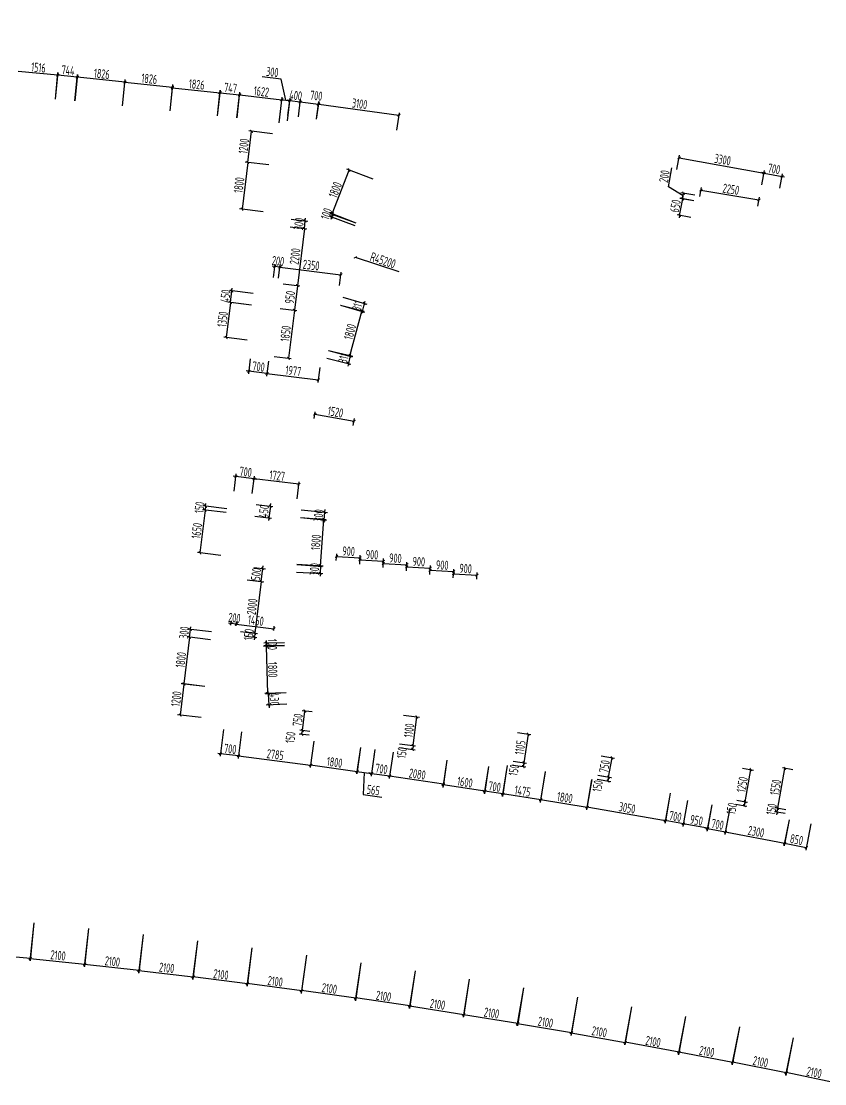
# Model space of a CAD drawing. Header units: millimetres. Extents: x 11639278 to 23698211, y -13072636 to -5537337.
# Drawn here: x 23609689 to 23640409, y -12788957 to -12748306 of the extents above; entities that cross this region are included whole.
import ezdxf

# ---------------------------------------------------------------- set-up
doc = ezdxf.new("R2010")
doc.units = ezdxf.units.MM
doc.header["$LTSCALE"] = 10
doc.layers.add('A2-RI-F1$0$$1$A-DIMS-100', color=1, linetype='Continuous')
doc.styles.add('A2-RI-F1$0$$1$XD2008', font='hzs.shx', dxfattribs={"width": 0.7, "bigfont": 'hztxt.shx'})

# ---------------------------------------------------------------- blocks, each defined once
blk = doc.blocks.new('A2-RI-F1$0$$0$_ArchTick')
at = {"color": 0, "linetype": 'ByBlock', "const_width": 0.4}
blk.add_lwpolyline([(-0.5, -0.5), (0.5, 0.5)], dxfattribs=at)
blk = doc.blocks.new('A2-RI-F1$0$$AUDIT_BAD_BLOCK_RECORD5')
at = {"layer": 'A2-RI-F1$0$$1$A-DIMS-100', "color": 0, "lineweight": -2, "transparency": 16777216}
for p, q in [((11808855, -6370913), (11807345, -6370775)), ((11808771, -6371830), (11808864, -6370813)), ((11808772, -6371830), (11808869, -6370817)), ((11809600, -6370987), (11808859, -6370916)), ((11809513, -6371901), (11809610, -6370887)), ((11809515, -6371901), (11809620, -6370892)), ((11811425, -6371179), (11809609, -6370991)), ((11811331, -6372089), (11811436, -6371080)), ((11811331, -6372089), (11811436, -6371080)), ((11811425, -6371179), (11813242, -6371368)), ((11817395, -6371060), (11816670, -6370972)), ((11817578, -6371869), (11817395, -6371060)), ((11813147, -6372278), (11813252, -6371268)), ((11813147, -6372278), (11813249, -6371297)), ((11813239, -6371397), (11815055, -6371585)), ((11814964, -6372466), (11815065, -6371486)), ((11814965, -6372466), (11815076, -6371484)), ((11815064, -6371583), (11815807, -6371667)), ((11815708, -6372550), (11815818, -6371567)), ((11815709, -6372550), (11815822, -6371569)), ((11815811, -6371668), (11817422, -6371854)), ((11817320, -6372736), (11817433, -6371755)), ((11817335, -6372619), (11817441, -6371752)), ((11817429, -6371851), (11817727, -6371887)), ((11817727, -6371887), (11817628, -6371875)), ((11817633, -6372655), (11817739, -6371788)), ((11817657, -6372457), (11817739, -6371788)), ((11817727, -6371887), (11818124, -6371936)), ((11818054, -6372505), (11818136, -6371837)), ((11818054, -6372505), (11818136, -6371837)), ((11818124, -6371936), (11818223, -6371948)), ((11818124, -6371937), (11818819, -6372022)), ((11818749, -6372590), (11818831, -6371922)), ((11818752, -6372591), (11818844, -6371924)), ((11818831, -6372023), (11821902, -6372447)), ((11821823, -6373015), (11821916, -6372348)), ((11816118, -6374252), (11816264, -6373060)), ((11817068, -6373158), (11816165, -6373048)), ((11832529, -6374522), (11832629, -6373974)), ((11816118, -6374252), (11815900, -6376039)), ((11816922, -6374350), (11816019, -6374240)), ((11816922, -6374350), (11816019, -6374240)), ((11832611, -6374073), (11835858, -6374660)), ((11819351, -6376222), (11819999, -6374543)), ((11820915, -6374896), (11819905, -6374507)), ((11832208, -6375181), (11832331, -6374461)), ((11835858, -6374660), (11835760, -6374643)), ((11835777, -6375110), (11835876, -6374562)), ((11835777, -6375110), (11835876, -6374562)), ((11835858, -6374660), (11836547, -6374785)), ((11836465, -6375235), (11836565, -6374687)), ((11836547, -6374785), (11836645, -6374803)), ((11832763, -6375536), (11832208, -6375181)), ((11833407, -6375555), (11833463, -6375217)), ((11832633, -6376279), (11832748, -6375639)), ((11833177, -6375718), (11832646, -6375627)), ((11833177, -6375717), (11832650, -6375621)), ((11833214, -6375503), (11832683, -6375411)), ((11832744, -6375644), (11832781, -6375428)), ((11832748, -6375639), (11832766, -6375541)), ((11833447, -6375316), (11835666, -6375686)), ((11835626, -6375924), (11835683, -6375587)), ((11816704, -6376137), (11815801, -6376027)), ((11817777, -6376419), (11818419, -6376497)), ((11818283, -6376783), (11818320, -6376485)), ((11818320, -6376485), (11818332, -6376386)), ((11820231, -6376674), (11819232, -6376312)), ((11820266, -6376576), (11819257, -6376186)), ((11820265, -6376580), (11819266, -6376218)), ((11819326, -6376346), (11819292, -6376440)), ((11819326, -6376346), (11819360, -6376252)), ((11819360, -6376252), (11819394, -6376158)), ((11833061, -6376356), (11832534, -6376261)), ((11832633, -6376279), (11832615, -6376377)), ((11817741, -6376717), (11818383, -6376795)), ((11817741, -6376717), (11818383, -6376795)), ((11818283, -6376783), (11818016, -6378967)), ((11818283, -6376783), (11818271, -6376882)), ((11821904, -6378440), (11820234, -6377885)), ((11817152, -6378238), (11817053, -6378225)), ((11817101, -6378653), (11817164, -6378138)), ((11817351, -6378262), (11817152, -6378238)), ((11817300, -6378677), (11817363, -6378163)), ((11817300, -6378677), (11817363, -6378163)), ((11817351, -6378262), (11819683, -6378547)), ((11817351, -6378262), (11817450, -6378274)), ((11819632, -6378963), (11819695, -6378448)), ((11817474, -6378900), (11818116, -6378979)), ((11817474, -6378900), (11818116, -6378979)), ((11816321, -6379264), (11815416, -6379155)), ((11815462, -6379613), (11815515, -6379167)), ((11815515, -6379167), (11815527, -6379068)), ((11818016, -6378967), (11817901, -6379910)), ((11815464, -6379611), (11815299, -6380951)), ((11816268, -6379710), (11815363, -6379601)), ((11816268, -6379710), (11815365, -6379598)), ((11815462, -6379613), (11815450, -6379713)), ((11819670, -6379712), (11820585, -6379977)), ((11819671, -6379708), (11820572, -6379946)), ((11819756, -6379413), (11820671, -6379678)), ((11820575, -6379650), (11820489, -6379950)), ((11820575, -6379650), (11820603, -6379554)), ((11817359, -6379843), (11818000, -6379922)), ((11817359, -6379843), (11818000, -6379922)), ((11817901, -6379910), (11817677, -6381746)), ((11820475, -6379921), (11820014, -6381661)), ((11820489, -6379950), (11820461, -6380046)), ((11816103, -6381050), (11815200, -6380939)), ((11816217, -6381769), (11816147, -6382343)), ((11817134, -6381680), (11817776, -6381758)), ((11819138, -6381746), (11820065, -6381968)), ((11819210, -6381448), (11820111, -6381686)), ((11819211, -6381443), (11820138, -6381666)), ((11820040, -6381642), (11819968, -6381945)), ((11820040, -6381642), (11820064, -6381545)), ((11816912, -6381854), (11816841, -6382428)), ((11816912, -6381854), (11816841, -6382428)), ((11818874, -6382094), (11818804, -6382668)), ((11819968, -6381945), (11819944, -6382042)), ((11816159, -6382243), (11816059, -6382231)), ((11816854, -6382328), (11816159, -6382243)), ((11816854, -6382328), (11818816, -6382568)), ((11816854, -6382328), (11816953, -6382341)), ((11818656, -6384053), (11818702, -6383789)), ((11818685, -6383888), (11820182, -6384153)), ((11820152, -6384319), (11820199, -6384055)), ((11815598, -6386831), (11815678, -6386172)), ((11815666, -6386271), (11815567, -6386259)), ((11816361, -6386356), (11815666, -6386271)), ((11816293, -6386916), (11816373, -6386256)), ((11816293, -6386916), (11816373, -6386256)), ((11818075, -6386565), (11816361, -6386356)), ((11816361, -6386356), (11816460, -6386368)), ((11818007, -6387126), (11818087, -6386466)), ((11815314, -6387502), (11814409, -6387394)), ((11814508, -6387406), (11814490, -6387554)), ((11814508, -6387406), (11814520, -6387306)), ((11816443, -6387337), (11817084, -6387416)), ((11816985, -6387404), (11816930, -6387850)), ((11816985, -6387404), (11816997, -6387304)), ((11814493, -6387552), (11814292, -6389190)), ((11815296, -6387651), (11814391, -6387542)), ((11815297, -6387650), (11814393, -6387540)), ((11814490, -6387554), (11814478, -6387654)), ((11816388, -6387784), (11817030, -6387863)), ((11816930, -6387850), (11816918, -6387950)), ((11818131, -6387838), (11819118, -6387913)), ((11818131, -6387843), (11819136, -6387942)), ((11818161, -6387543), (11819166, -6387642)), ((11819037, -6387932), (11819066, -6387633)), ((11819066, -6387633), (11819076, -6387533)), ((11819018, -6387905), (11818883, -6389700)), ((11819037, -6387932), (11819027, -6388032)), ((11815096, -6389288), (11814193, -6389178)), ((11819506, -6389484), (11819521, -6389226)), ((11819515, -6389326), (11820414, -6389377)), ((11820400, -6389616), (11820415, -6389359)), ((11820405, -6389534), (11820419, -6389277)), ((11820409, -6389459), (11821308, -6389510)), ((11821294, -6389749), (11821309, -6389492)), ((11821299, -6389667), (11821313, -6389410)), ((11816350, -6389744), (11816793, -6389798)), ((11816633, -6390282), (11816694, -6389786)), ((11816694, -6389786), (11816706, -6389687)), ((11817995, -6389633), (11818982, -6389708)), ((11817996, -6389628), (11819004, -6389681)), ((11818905, -6389676), (11818889, -6389977)), ((11818905, -6389676), (11818910, -6389576)), ((11821303, -6389592), (11822202, -6389642)), ((11822189, -6389882), (11822203, -6389625)), ((11822193, -6389800), (11822208, -6389543)), ((11822198, -6389725), (11823096, -6389775)), ((11823083, -6390015), (11823098, -6389758)), ((11823087, -6389933), (11823102, -6389675)), ((11823092, -6389857), (11823991, -6389908)), ((11823978, -6390148), (11823993, -6389891)), ((11823982, -6390066), (11823996, -6389808)), ((11816091, -6390216), (11816732, -6390294)), ((11816289, -6390240), (11816732, -6390294)), ((11816633, -6390282), (11816390, -6392268)), ((11816633, -6390282), (11816621, -6390382)), ((11817980, -6389929), (11818989, -6389982)), ((11818889, -6389977), (11818884, -6390077)), ((11823987, -6389990), (11824886, -6390041)), ((11824877, -6390199), (11824891, -6389941)), ((11815483, -6391890), (11815384, -6391878)), ((11815475, -6391954), (11815495, -6391791)), ((11815682, -6391915), (11815483, -6391890)), ((11815674, -6391978), (11815694, -6391815)), ((11815674, -6391978), (11815694, -6391815)), ((11815682, -6391915), (11817121, -6392090)), ((11815682, -6391915), (11815781, -6391927)), ((11814738, -6392217), (11813835, -6392107)), ((11813897, -6392418), (11813934, -6392119)), ((11813934, -6392119), (11813946, -6392020)), ((11815848, -6392201), (11816490, -6392280)), ((11816047, -6392226), (11816490, -6392280)), ((11816390, -6392268), (11816372, -6392417)), ((11816390, -6392268), (11816403, -6392169)), ((11817113, -6392154), (11817133, -6391991)), ((11813897, -6392418), (11813679, -6394205)), ((11814701, -6392517), (11813798, -6392406)), ((11814701, -6392517), (11813798, -6392406)), ((11813897, -6392418), (11813885, -6392518)), ((11816028, -6392375), (11816471, -6392429)), ((11816372, -6392417), (11816360, -6392516)), ((11817529, -6392744), (11816719, -6392770)), ((11817528, -6392635), (11816736, -6392644)), ((11817529, -6392740), (11816738, -6392749)), ((11816836, -6392643), (11816835, -6392543)), ((11816838, -6392748), (11816836, -6392643)), ((11816838, -6392748), (11816839, -6392848)), ((11816819, -6392767), (11816878, -6394567)), ((11813681, -6394208), (11813538, -6395398)), ((11814483, -6394303), (11813580, -6394193)), ((11814483, -6394304), (11813582, -6394196)), ((11817588, -6394543), (11816778, -6394570)), ((11817589, -6394548), (11816802, -6394594)), ((11816902, -6394588), (11816896, -6394488)), ((11816902, -6394588), (11816926, -6395014)), ((11817613, -6394974), (11816826, -6395019)), ((11816926, -6395014), (11816932, -6395113)), ((11814340, -6395494), (11813439, -6395386)), ((11818583, -6395275), (11818203, -6395228)), ((11818209, -6395984), (11818303, -6395240)), ((11822072, -6395399), (11822684, -6395481)), ((11822438, -6396563), (11822584, -6395468)), ((11815188, -6395950), (11815063, -6396972)), ((11818490, -6396020), (11818110, -6395972)), ((11818490, -6396020), (11818110, -6395972)), ((11818191, -6396133), (11818209, -6395984)), ((11815881, -6396034), (11815750, -6397051)), ((11815883, -6396035), (11815758, -6397057)), ((11818471, -6396168), (11818091, -6396121)), ((11818642, -6396391), (11818504, -6397404)), ((11818644, -6396392), (11818512, -6397408)), ((11826435, -6396065), (11826940, -6396142)), ((11826841, -6396127), (11826676, -6397219)), ((11820425, -6396636), (11820282, -6397648)), ((11820426, -6396636), (11820287, -6397649)), ((11820984, -6396715), (11820839, -6397725)), ((11820984, -6396715), (11820841, -6397727)), ((11821675, -6396814), (11821524, -6397820)), ((11821677, -6396814), (11821532, -6397824)), ((11821906, -6396640), (11822518, -6396722)), ((11821926, -6396494), (11822537, -6396576)), ((11821926, -6396494), (11822537, -6396576)), ((11822438, -6396563), (11822419, -6396708)), ((11815076, -6396873), (11814976, -6396860)), ((11815770, -6396957), (11815076, -6396873)), ((11815763, -6396952), (11818525, -6397309)), ((11815770, -6396957), (11815869, -6396970)), ((11823736, -6397123), (11823579, -6398163)), ((11823736, -6397123), (11823585, -6398129)), ((11826269, -6397157), (11826774, -6397234)), ((11826269, -6397157), (11826774, -6397234)), ((11826676, -6397219), (11826653, -6397367)), ((11829631, -6396957), (11830147, -6397049)), ((11829917, -6397770), (11830049, -6397032)), ((11818517, -6397305), (11820301, -6397550)), ((11820296, -6397549), (11820855, -6397628)), ((11820576, -6397588), (11820528, -6398438)), ((11820853, -6397626), (11820754, -6397612)), ((11820853, -6397626), (11821546, -6397725)), ((11825326, -6397364), (11825162, -6398400)), ((11825327, -6397364), (11825170, -6398404)), ((11826039, -6397325), (11825848, -6398506)), ((11826018, -6397473), (11825854, -6398510)), ((11826247, -6397306), (11826752, -6397382)), ((11827494, -6397563), (11827302, -6398725)), ((11827496, -6397561), (11827304, -6398742)), ((11835037, -6397422), (11835456, -6397498)), ((11835134, -6398710), (11835357, -6397480)), ((11836382, -6398963), (11836658, -6397437)), ((11836965, -6397493), (11836560, -6397420)), ((11821539, -6397721), (11823600, -6398030)), ((11821546, -6397725), (11821645, -6397739)), ((11829268, -6397857), (11829066, -6399004)), ((11829270, -6397858), (11829077, -6399019)), ((11829473, -6397843), (11829996, -6397936)), ((11829499, -6397695), (11830016, -6397788)), ((11829500, -6397695), (11830022, -6397788)), ((11829898, -6397918), (11829924, -6397771)), ((11820528, -6398438), (11821251, -6398540)), ((11825185, -6398305), (11823594, -6398064)), ((11825178, -6398302), (11825079, -6398286)), ((11825869, -6398411), (11825178, -6398302)), ((11827320, -6398643), (11825864, -6398407)), ((11825869, -6398411), (11825968, -6398427)), ((11832276, -6398386), (11832074, -6399533)), ((11827318, -6398626), (11829094, -6398921)), ((11832248, -6398534), (11832068, -6399530)), ((11832936, -6398659), (11832752, -6399655)), ((11832937, -6398659), (11832756, -6399655)), ((11833866, -6398831), (11833677, -6399833)), ((11833866, -6398831), (11833682, -6399827)), ((11834787, -6398799), (11835206, -6398875)), ((11834813, -6398651), (11835233, -6398727)), ((11834813, -6398652), (11835232, -6398728)), ((11835107, -6398857), (11835134, -6398709)), ((11829084, -6398906), (11832091, -6399434)), ((11834553, -6398960), (11834360, -6399956)), ((11834554, -6398960), (11834365, -6399963)), ((11836663, -6399166), (11836257, -6399093)), ((11836689, -6399018), (11836284, -6398945)), ((11836689, -6399018), (11836284, -6398945)), ((11836355, -6399110), (11836337, -6399209)), ((11836355, -6399110), (11836382, -6398963)), ((11836382, -6398963), (11836400, -6398864)), ((11832085, -6399431), (11831987, -6399414)), ((11832774, -6399556), (11832085, -6399431)), ((11833700, -6399729), (11832770, -6399557)), ((11832774, -6399556), (11832873, -6399574)), ((11836820, -6399398), (11836622, -6400396)), ((11836821, -6399398), (11836629, -6400394)), ((11837654, -6399563), (11837456, -6400561)), ((11833696, -6399735), (11833597, -6399717)), ((11833696, -6399735), (11834384, -6399864)), ((11834379, -6399858), (11836648, -6400296)), ((11834384, -6399864), (11834482, -6399883)), ((11836642, -6400298), (11837476, -6400463)), ((11807942, -6403343), (11807790, -6404804)), ((11807943, -6403343), (11807802, -6404798)), ((11810029, -6403559), (11809866, -6405027)), ((11810031, -6403559), (11809879, -6405021)), ((11812115, -6403791), (11811940, -6405266)), ((11812116, -6403792), (11811953, -6405260)), ((11814199, -6404039), (11814013, -6405512)), ((11814200, -6404039), (11814025, -6405513)), ((11805721, -6404496), (11807811, -6404699)), ((11816281, -6404301), (11816086, -6405765)), ((11816282, -6404301), (11816097, -6405774)), ((11807800, -6404705), (11809889, -6404921)), ((11809877, -6404928), (11811964, -6405160)), ((11818361, -6404578), (11818156, -6406033)), ((11818363, -6404578), (11818168, -6406042)), ((11820439, -6404870), (11820226, -6406317)), ((11820441, -6404871), (11820236, -6406326)), ((11811952, -6405166), (11814037, -6405414)), ((11822515, -6405177), (11822290, -6406622)), ((11822517, -6405177), (11822303, -6406624)), ((11816109, -6405675), (11814026, -6405412)), ((11818181, -6405943), (11816099, -6405666)), ((11824589, -6405499), (11824354, -6406949)), ((11824590, -6405499), (11824365, -6406944)), ((11820250, -6406227), (11818170, -6405934)), ((11826660, -6405835), (11826413, -6407291)), ((11826662, -6405835), (11826427, -6407286)), ((11822318, -6406525), (11820240, -6406218)), ((11822306, -6406523), (11824381, -6406846)), ((11828729, -6406187), (11828470, -6407649)), ((11828731, -6406187), (11828483, -6407643)), ((11830796, -6406553), (11830526, -6408013)), ((11830797, -6406553), (11830538, -6408015)), ((11824370, -6406851), (11826443, -6407187)), ((11832859, -6406934), (11832580, -6408385)), ((11832861, -6406934), (11832591, -6408394)), ((11826430, -6407193), (11828500, -6407545)), ((11834920, -6407330), (11834632, -6408771)), ((11834922, -6407331), (11834643, -6408781)), ((11828488, -6407550), (11830555, -6407917)), ((11836978, -6407742), (11836682, -6409174)), ((11836979, -6407742), (11836691, -6409183)), ((11832609, -6408296), (11830544, -6407915)), ((11834662, -6408683), (11832599, -6408287)), ((11836711, -6409085), (11834652, -6408673)), ((11838759, -6409501), (11836702, -6409076))]:
    blk.add_line(p, q, dxfattribs=at)
at = {"layer": 'Defpoints', "color": 0, "transparency": 16777216}
for p in [(11807499, -6369149), (11807499, -6369149), (11807527, -6368850), (11808859, -6370916), (11809609, -6370991), (11813242, -6371368), (11815055, -6371585), (11815807, -6371667), (11817422, -6371854), (11817727, -6371887), (11818124, -6371936), (11808753, -6372029), (11808753, -6372029), (11809494, -6372100), (11809494, -6372100), (11811310, -6372288), (11811310, -6372288), (11818819, -6372022), (11813127, -6372476), (11813127, -6372476), (11814943, -6372665), (11814943, -6372665), (11815686, -6372748), (11815686, -6372748), (11817311, -6372818), (11817633, -6372655), (11818030, -6372704), (11818030, -6372704), (11818725, -6372789), (11818725, -6372789), (11821902, -6372447), (11816264, -6373060), (11817266, -6373183), (11817297, -6372935), (11817609, -6372854), (11821796, -6373213), (11817121, -6374375), (11817121, -6374375), (11819999, -6374543), (11832494, -6374719), (11835858, -6374660), (11836547, -6374785), (11821101, -6374968), (11832748, -6375639), (11832781, -6375428), (11833411, -6375536), (11835741, -6375307), (11835741, -6375307), (11836430, -6375432), (11815900, -6376039), (11833374, -6375752), (11833374, -6375752), (11833374, -6375752), (11835666, -6375686), (11816902, -6376161), (11817579, -6376394), (11818320, -6376485), (11819360, -6376252), (11833258, -6376392), (11835594, -6376122), (11817543, -6376692), (11817543, -6376692), (11820419, -6376742), (11820453, -6376648), (11820453, -6376648), (11820234, -6377885), (11817152, -6378238), (11817077, -6378852), (11817276, -6378876), (11817276, -6378876), (11817276, -6378876), (11817276, -6378876), (11819683, -6378547), (11815515, -6379167), (11816520, -6379287), (11818016, -6378967), (11819608, -6379161), (11816466, -6379734), (11816466, -6379734), (11819477, -6379656), (11819477, -6379656), (11819564, -6379357), (11817160, -6379819), (11817160, -6379819), (11817901, -6379910), (11820489, -6379950), (11815299, -6380951), (11816302, -6381074), (11816241, -6381570), (11816936, -6381655), (11816936, -6381655), (11816936, -6381655), (11817677, -6381746), (11818944, -6381699), (11819017, -6381396), (11819017, -6381396), (11820014, -6381661), (11818898, -6381895), (11819968, -6381945), (11816159, -6382243), (11818816, -6382568), (11820182, -6384153), (11818621, -6384250), (11820117, -6384516), (11815666, -6386271), (11816361, -6386356), (11815574, -6387030), (11816244, -6387313), (11816268, -6387115), (11816268, -6387115), (11817982, -6387324), (11814490, -6387554), (11815495, -6387675), (11815495, -6387675), (11815513, -6387526), (11816190, -6387760), (11816930, -6387850), (11817932, -6387823), (11817932, -6387823), (11817962, -6387523), (11819066, -6387633), (11814292, -6389190), (11815294, -6389313), (11820414, -6389377), (11816151, -6389720), (11816694, -6389786), (11817796, -6389618), (11817796, -6389618), (11818883, -6389700), (11819495, -6389683), (11820389, -6389816), (11820394, -6389734), (11821288, -6389867), (11821308, -6389510), (11822202, -6389642), (11823096, -6389775), (11815892, -6390192), (11816091, -6390216), (11817780, -6389919), (11818889, -6389977), (11821283, -6389949), (11822177, -6390082), (11822182, -6390000), (11823072, -6390215), (11823076, -6390133), (11823971, -6390266), (11823991, -6389908), (11824886, -6390041), (11823967, -6390348), (11824865, -6390399), (11815483, -6391890), (11813934, -6392119), (11814936, -6392242), (11815451, -6392153), (11815650, -6392177), (11815650, -6392177), (11815650, -6392177), (11815848, -6392201), (11816390, -6392268), (11817121, -6392090), (11814900, -6392541), (11814900, -6392541), (11815830, -6392350), (11816372, -6392417), (11816836, -6392643), (11817089, -6392353), (11817728, -6392633), (11817729, -6392737), (11817729, -6392737), (11813679, -6394205), (11814681, -6394328), (11814681, -6394328), (11816878, -6394567), (11817788, -6394537), (11817788, -6394537), (11816926, -6395014), (11817813, -6394962), (11813538, -6395398), (11814539, -6395518), (11818303, -6395240), (11818781, -6395300), (11821874, -6395373), (11822584, -6395468), (11815213, -6395751), (11815907, -6395836), (11815907, -6395836), (11818209, -6395984), (11818670, -6396193), (11818670, -6396193), (11818670, -6396193), (11818688, -6396044), (11818688, -6396044), (11826237, -6396035), (11820453, -6396438), (11820453, -6396438), (11821012, -6396517), (11821012, -6396517), (11821705, -6396616), (11821705, -6396616), (11821708, -6396613), (11821727, -6396468), (11821727, -6396468), (11822419, -6396708), (11815076, -6396873), (11823766, -6396925), (11823766, -6396925), (11825357, -6397166), (11825357, -6397166), (11826071, -6397127), (11826071, -6397127), (11826071, -6397127), (11826676, -6397219), (11829434, -6396922), (11830049, -6397032), (11818525, -6397309), (11820301, -6397550), (11820855, -6397628), (11826049, -6397276), (11826049, -6397276), (11826653, -6397367), (11827527, -6397366), (11827528, -6397363), (11834840, -6397386), (11835357, -6397480), (11836658, -6397437), (11837162, -6397529), (11821546, -6397725), (11823600, -6398030), (11829276, -6397808), (11829302, -6397660), (11829303, -6397660), (11829303, -6397660), (11829303, -6397660), (11829924, -6397771), (11823594, -6398064), (11825178, -6398302), (11825864, -6398407), (11832284, -6398337), (11832310, -6398189), (11832972, -6398462), (11832972, -6398462), (11833902, -6398634), (11833902, -6398634), (11834590, -6398763), (11834590, -6398764), (11834590, -6398764), (11834617, -6398616), (11834617, -6398616), (11835134, -6398709), (11829094, -6398921), (11836382, -6398963), (11836859, -6399202), (11836859, -6399202), (11836859, -6399202), (11836886, -6399054), (11836886, -6399054), (11832085, -6399431), (11832091, -6399434), (11832770, -6399557), (11837693, -6399367), (11834384, -6399864), (11836648, -6400296), (11837476, -6400463), (11807962, -6403144), (11807962, -6403144), (11810051, -6403360), (11810051, -6403360), (11812138, -6403593), (11812138, -6403593), (11814224, -6403840), (11814224, -6403840), (11816307, -6404102), (11816307, -6404102), (11818389, -6404380), (11818389, -6404380), (11807811, -6404699), (11809889, -6404921), (11820468, -6404673), (11820468, -6404673), (11811964, -6405160), (11822546, -6404979), (11822546, -6404979), (11824621, -6405302), (11824621, -6405302), (11814026, -6405412), (11814037, -6405414), (11816099, -6405666), (11826694, -6405638), (11826694, -6405638), (11818170, -6405934), (11828764, -6405990), (11828764, -6405990), (11820240, -6406218), (11830832, -6406356), (11830832, -6406356), (11824381, -6406846), (11832897, -6406738), (11832897, -6406738), (11826443, -6407187), (11834959, -6407134), (11834959, -6407134), (11828500, -6407545), (11837019, -6407546), (11837019, -6407546), (11830544, -6407915), (11830555, -6407917), (11832599, -6408287), (11834652, -6408673), (11836702, -6409076)]:
    blk.add_point(p, dxfattribs=at)
at = {"layer": 'A2-RI-F1$0$$1$A-DIMS-100', "color": 0, "lineweight": -2, "transparency": 16777216, "xscale": 100, "yscale": 100, "zscale": 100}
for p, rotation in [((11808855, -6370913), 354.7983454956538), ((11808859, -6370916), 174.5642627434275), ((11809600, -6370987), 354.5642627434274), ((11809609, -6370991), 174.077449758657), ((11811425, -6371179), 354.077449758657), ((11811425, -6371179), 174.0774497586557), ((11813239, -6371397), 174.0774497586478), ((11813242, -6371368), 354.0774497586556), ((11815055, -6371585), 354.0774497586477), ((11815064, -6371583), 173.5903879485178), ((11815807, -6371667), 353.5903879485177), ((11815811, -6371668), 173.4050334049103), ((11817422, -6371854), 353.4050334049103), ((11817429, -6371851), 173.0303367405229), ((11817727, -6371887), 353.0303367405229), ((11817727, -6371887), 353.0303386625446), ((11818124, -6371936), 173.0303386625446), ((11818124, -6371937), 173.0303367405693), ((11818819, -6372022), 353.0303367405693), ((11818831, -6372023), 172.1362400222226), ((11821902, -6372447), 352.1362400222226), ((11816264, -6373060), 83.0303350442158), ((11832611, -6374073), 169.7394999171078), ((11816118, -6374252), 83.03033683623111), ((11816118, -6374252), 263.0303350442158), ((11819999, -6374543), 68.9020384235227), ((11835858, -6374660), 349.7394999171077), ((11835858, -6374660), 349.7394978101684), ((11836547, -6374785), 169.7394978101684), ((11833447, -6375316), 170.5511727453971), ((11832744, -6375644), 260.2626657488754), ((11832748, -6375639), 259.739499916916), ((11832781, -6375428), 80.26266574887535), ((11835666, -6375686), 350.5511727453971), ((11815900, -6376039), 263.0303368362311), ((11818320, -6376485), 263.0303368359849), ((11819326, -6376346), 70.10130916921345), ((11819351, -6376222), 248.9020384235227), ((11819360, -6376252), 250.1013091692135), ((11832633, -6376279), 79.73949991691603), ((11818283, -6376783), 83.03033683614215), ((11818283, -6376783), 83.03033683598491), ((11820234, -6377885), 161.6076856731279), ((11817152, -6378238), 353.0303366452416), ((11817351, -6378262), 173.0303368450806), ((11817351, -6378262), 173.0303366452416), ((11819683, -6378547), 353.0303368450807), ((11818016, -6378967), 83.03033674060713), ((11818016, -6378967), 263.0303368361422), ((11815515, -6379167), 263.1567973487824), ((11815462, -6379613), 83.15679734878236), ((11815464, -6379611), 82.98821184998229), ((11820575, -6379650), 253.8342534770876), ((11817901, -6379910), 263.0303367406071), ((11817901, -6379910), 83.03033683614383), ((11820475, -6379921), 75.16669213102156), ((11820489, -6379950), 73.83425347708757), ((11815299, -6380951), 262.9882118499823), ((11817677, -6381746), 263.0303368361438), ((11820014, -6381661), 255.1666921310216), ((11820040, -6381642), 256.4991307850066), ((11816159, -6382243), 353.0303373195936), ((11819968, -6381945), 76.49913078500659), ((11816854, -6382328), 173.0303368361608), ((11816854, -6382328), 173.0303373195936), ((11818816, -6382568), 353.0303368361608), ((11818685, -6383888), 169.9382841842014), ((11820182, -6384153), 349.9382841842014), ((11815666, -6386271), 353.0303373195666), ((11816361, -6386356), 173.0303368360485), ((11816361, -6386356), 173.0303373195665), ((11818075, -6386565), 353.0303368360485), ((11814508, -6387406), 263.1601958230854), ((11816985, -6387404), 263.0303367405987), ((11814490, -6387554), 83.16019582308536), ((11814493, -6387552), 83.01854924191386), ((11816930, -6387850), 83.0303367405987), ((11819018, -6387905), 85.67078505506824), ((11819037, -6387932), 84.34473192965868), ((11819066, -6387633), 264.3447319296587), ((11814292, -6389190), 263.0185492419138), ((11819515, -6389326), 176.7682777350981), ((11820409, -6389459), 176.7682777350981), ((11820414, -6389377), 356.7682777350981), ((11821308, -6389510), 356.7682777350981), ((11816694, -6389786), 263.0303368359088), ((11818883, -6389700), 265.6707850550682), ((11818889, -6389977), 86.99683818061392), ((11818905, -6389676), 266.996838180614), ((11821303, -6389592), 176.7682777350981), ((11822198, -6389725), 176.7682777350981), ((11822202, -6389642), 356.7682777350981), ((11823092, -6389857), 176.7682777350981), ((11823096, -6389775), 356.7682777350981), ((11823991, -6389908), 356.7682777350981), ((11816633, -6390282), 83.03033683617693), ((11816633, -6390282), 83.03033683590881), ((11823987, -6389990), 176.7682777350981), ((11824886, -6390041), 356.7682777350981), ((11815483, -6391890), 353.0303368363867), ((11815682, -6391915), 173.0303368362035), ((11815682, -6391915), 173.0303368363867), ((11813897, -6392418), 83.03033683623111), ((11813897, -6392418), 83.03033684065238), ((11813934, -6392119), 263.0303368406524), ((11816372, -6392417), 82.99267312887926), ((11816390, -6392268), 263.030336836177), ((11816390, -6392268), 262.9926731288792), ((11817121, -6392090), 353.0303368362035), ((11816819, -6392767), 91.87775129536158), ((11816836, -6392643), 270.6790052685133), ((11816838, -6392748), 90.6790052685133), ((11813679, -6394205), 263.0303368362311), ((11813681, -6394208), 83.16314227387313), ((11816878, -6394567), 271.8777512953616), ((11816902, -6394588), 273.3013102110025), ((11816926, -6395014), 93.30131021100256), ((11818303, -6395240), 82.85383191792154), ((11813538, -6395398), 263.1631422738732), ((11822584, -6395468), 82.39175342824275), ((11818209, -6395984), 82.8538319176106), ((11818209, -6395984), 262.8538319179216), ((11818191, -6396133), 262.8538319176106), ((11826841, -6396127), 81.38491832873353), ((11815076, -6396873), 353.0303367406281), ((11822419, -6396708), 262.3917534285534), ((11822438, -6396563), 262.3917534282428), ((11822438, -6396563), 82.39175342855341), ((11815763, -6396952), 172.6313554998975), ((11815770, -6396957), 173.0303367406281), ((11826676, -6397219), 261.3849183287335), ((11826676, -6397219), 81.38491832896294), ((11830049, -6397032), 79.86978481541381), ((11818517, -6397305), 172.1949966559551), ((11818525, -6397309), 352.6313554998974), ((11820296, -6397549), 171.9657664029602), ((11820301, -6397550), 352.1949966559551), ((11820853, -6397626), 351.8516244917546), ((11820855, -6397628), 351.9657664029602), ((11826653, -6397367), 261.384918328963), ((11835357, -6397480), 79.71379353934257), ((11836658, -6397437), 79.73949991710947), ((11821539, -6397721), 171.4650635926887), ((11821546, -6397725), 171.8516244917547), ((11823594, -6398064), 171.3849183287696), ((11823600, -6398030), 351.4650635926888), ((11829898, -6397918), 259.9254182351312), ((11829917, -6397770), 259.8697848154138), ((11829924, -6397771), 79.92541823513123), ((11825178, -6398302), 351.011493827429), ((11825185, -6398305), 351.3849183287696), ((11825864, -6398407), 170.8045036294889), ((11825869, -6398411), 171.0114938274289), ((11827318, -6398626), 170.5820217564794), ((11827320, -6398643), 350.804503629489), ((11829084, -6398906), 170.0303490324275), ((11829094, -6398921), 350.5820217564795), ((11835107, -6398857), 259.7432993641692), ((11835134, -6398710), 259.7137935393426), ((11835134, -6398709), 79.74329936416919), ((11836355, -6399110), 79.73949991708525), ((11836382, -6398963), 259.7394999171095), ((11836382, -6398963), 259.7394999170852), ((11832085, -6399431), 349.7394999170745), ((11832091, -6399434), 350.0303490324275), ((11832770, -6399557), 169.5159590315556), ((11832774, -6399556), 169.7394999170745), ((11833696, -6399735), 349.3591226585006), ((11833700, -6399729), 349.5159590315556), ((11834379, -6399858), 169.0710624744844), ((11834384, -6399864), 169.3591226585006), ((11836642, -6400298), 168.7741906195527), ((11836648, -6400296), 349.0710624744845), ((11837476, -6400463), 348.7741906195527), ((11807800, -6404705), 174.0772846489702), ((11807811, -6404699), 354.4515361555183), ((11809877, -6404928), 173.647368183284), ((11809889, -6404921), 354.0772846489702), ((11811952, -6405166), 173.2360110174465), ((11811964, -6405160), 353.6473681832839), ((11814026, -6405412), 172.8246617178342), ((11814037, -6405414), 353.2360110174465), ((11816099, -6405666), 172.4133045520868), ((11816109, -6405675), 352.8246617178341), ((11818170, -6405934), 171.9833880863437), ((11818181, -6405943), 352.4133045520867), ((11820240, -6406218), 171.609136579774), ((11820250, -6406227), 351.9833880863437), ((11822306, -6406523), 171.1606991817868), ((11822318, -6406525), 351.609136579774), ((11824370, -6406851), 170.7864476752229), ((11824381, -6406846), 351.1606991817868), ((11826430, -6407193), 170.3565312094874), ((11826443, -6407187), 350.7864476752229), ((11828488, -6407550), 169.9451740437), ((11828500, -6407545), 350.3565312094875), ((11830544, -6407915), 169.5338247441165), ((11830555, -6407917), 349.9451740437), ((11832599, -6408287), 169.1224675782674), ((11832609, -6408296), 349.5338247441165), ((11834652, -6408673), 168.6925511125922), ((11834662, -6408683), 349.1224675782675), ((11836702, -6409076), 168.3182996060727), ((11836711, -6409085), 348.6925511125922)]:
    blk.add_blockref('A2-RI-F1$0$$0$_ArchTick', p, dxfattribs=dict(at, rotation=rotation))
at = {"layer": 'A2-RI-F1$0$$1$A-DIMS-100', "color": 4, "transparency": 16777216, "char_height": 350, "attachment_point": 5, "style": 'A2-RI-F1$0$$1$XD2008'}
for s, insert, rotation in [('\\A1;1516', (11808120, -6370620), 354.7983), ('\\A1;744', (11809251, -6370728), 354.5643), ('\\A1;1826', (11810541, -6370861), 354.0774), ('\\A1;300', (11817060, -6370793), 353.0303), ('\\A1;1826', (11812357, -6371050), 354.0774), ('\\A1;1826', (11814170, -6371267), 354.0774), ('\\A1;747', (11815461, -6371401), 353.5904), ('\\A1;1622', (11816642, -6371538), 353.405), ('\\A1;400', (11817953, -6371688), 353.0303), ('\\A1;700', (11818739, -6371700), 353.0303), ('\\A1;3100', (11820397, -6372012), 352.1362), ('\\A1;1200', (11815968, -6373629), 83.0303), ('\\A1;3300', (11834275, -6374145), 349.7395), ('\\A1;700', (11836243, -6374501), 349.7395), ('\\A1;1800', (11815786, -6375118), 83.0303), ('\\A1;200', (11832048, -6374783), 80.2627), ('\\A1;1800', (11819465, -6375301), 68.902), ('\\A1;2250', (11834593, -6375279), 350.5512), ('\\A1;100', (11819131, -6376222), 70.1013), ('\\A1;650', (11832469, -6375919), 79.7395), ('\\A1;300', (11818078, -6376607), 83.0303), ('\\A1;2200', (11817927, -6377847), 83.0303), ('\\A1;R45200', (11821291, -6377999), 341.6077), ('\\A1;200', (11817279, -6378026), 353.0303), ('\\A1;2350', (11818544, -6378181), 353.0303), ('\\A1;450', (11815265, -6379363), 83.1568), ('\\A1;950', (11817735, -6379411), 83.0303), ('\\A1;311', (11820316, -6379737), 73.8343), ('\\A1;1350', (11815158, -6380253), 82.9882), ('\\A1;1850', (11817566, -6380800), 83.0303), ('\\A1;1800', (11820027, -6380733), 75.1667), ('\\A1;311', (11819785, -6381741), 76.4991), ('\\A1;700', (11816533, -6382063), 353.0303), ('\\A1;1977', (11817862, -6382225), 353.0303), ('\\A1;1520', (11819473, -6383799), 349.9383), ('\\A1;700', (11816041, -6386090), 353.0303), ('\\A1;1727', (11817245, -6386237), 353.0303), ('\\A1;150', (11814276, -6387453), 83.1602), ('\\A1;450', (11816734, -6387600), 83.0303), ('\\A1;300', (11818828, -6387760), 84.3447), ('\\A1;1650', (11814169, -6388344), 83.0185), ('\\A1;1800', (11818726, -6388786), 85.6708), ('\\A1;900', (11819977, -6389127), 356.7683), ('\\A1;900', (11820871, -6389260), 356.7683), ('\\A1;900', (11821765, -6389392), 356.7683), ('\\A1;900', (11822660, -6389525), 356.7683), ('\\A1;900', (11823554, -6389658), 356.7683), ('\\A1;500', (11816440, -6390007), 83.0303), ('\\A1;300', (11818672, -6389815), 86.9968), ('\\A1;900', (11824449, -6389791), 356.7683), ('\\A1;2000', (11816288, -6391248), 83.0303), ('\\A1;200', (11815610, -6391679), 353.0303), ('\\A1;1450', (11816429, -6391779), 353.0303), ('\\A1;300', (11813692, -6392241), 83.0303), ('\\A1;150', (11816158, -6392315), 82.9927), ('\\A1;100', (11817062, -6392693), 270.679), ('\\A1;1800', (11813565, -6393284), 83.0303), ('\\A1;1800', (11817073, -6393659), 271.8778), ('\\A1;1200', (11813386, -6394776), 83.1631), ('\\A1;430', (11817139, -6394788), 273.3013), ('\\A1;750', (11818033, -6395584), 82.8538), ('\\A1;1100', (11822288, -6395985), 82.3918), ('\\A1;150', (11817753, -6396252), 82.8538), ('\\A1;1105', (11826536, -6396639), 81.3849), ('\\A1;700', (11815450, -6396692), 353.0303), ('\\A1;2785', (11817173, -6396907), 352.6314), ('\\A1;150', (11822011, -6396835), 82.3918), ('\\A1;1800', (11819440, -6397204), 352.195), ('\\A1;750', (11829762, -6397361), 79.8698), ('\\A1;700', (11821232, -6397453), 351.8516), ('\\A1;2080', (11822603, -6397653), 351.4651), ('\\A1;150', (11826293, -6397501), 81.3849), ('\\A1;1600', (11824423, -6397962), 351.3849), ('\\A1;700', (11825559, -6398134), 351.0115), ('\\A1;150', (11829498, -6398112), 79.9254), ('\\A1;1250', (11835024, -6398055), 79.7138), ('\\A1;1550', (11836299, -6398160), 79.7395), ('\\A1;565', (11820921, -6398266), 351.9658), ('\\A1;1475', (11826628, -6398303), 350.8045), ('\\A1;1800', (11828243, -6398552), 350.582), ('\\A1;3050', (11830627, -6398948), 350.0303), ('\\A1;150', (11834621, -6398975), 79.7433), ('\\A1;150', (11836147, -6398997), 79.7395), ('\\A1;700', (11832470, -6399272), 349.7395), ('\\A1;950', (11833276, -6399421), 349.516), ('\\A1;700', (11834081, -6399578), 349.3591), ('\\A1;2300', (11835556, -6399856), 349.0711), ('\\A1;850', (11837103, -6400160), 348.7742), ('\\A1;2100', (11808868, -6404589), 354.0773), ('\\A1;2100', (11810945, -6404821), 353.6474), ('\\A1;2100', (11813021, -6405067), 353.236), ('\\A1;2100', (11815096, -6405320), 352.8247), ('\\A1;2100', (11817170, -6405581), 352.4133), ('\\A1;2100', (11819241, -6405857), 351.9834), ('\\A1;2100', (11821312, -6406149), 351.6091), ('\\A1;2100', (11823378, -6406462), 351.1607), ('\\A1;2100', (11825442, -6406797), 350.7864), ('\\A1;2100', (11827503, -6407147), 350.3565), ('\\A1;2100', (11829561, -6407512), 349.9452), ('\\A1;2100', (11831617, -6407884), 349.5338), ('\\A1;2100', (11833673, -6408264), 349.1225), ('\\A1;2100', (11835725, -6408658), 348.6926), ('\\A1;2100', (11837776, -6409068), 348.3183)]:
    blk.add_mtext(s, dxfattribs=dict(at, insert=insert, rotation=rotation))
blk = doc.blocks.new('A2-RI-F1')
at = {"layer": 'Defpoints', "color": 3}
blk.add_blockref('A2-RI-F1$0$$AUDIT_BAD_BLOCK_RECORD5', (11802229.1, -6379455.7), dxfattribs=at)

msp = doc.modelspace()

# ---------------------------------------------------------------- block references
msp.add_blockref('A2-RI-F1', (0, 0))

doc.saveas('drawing.dxf')
